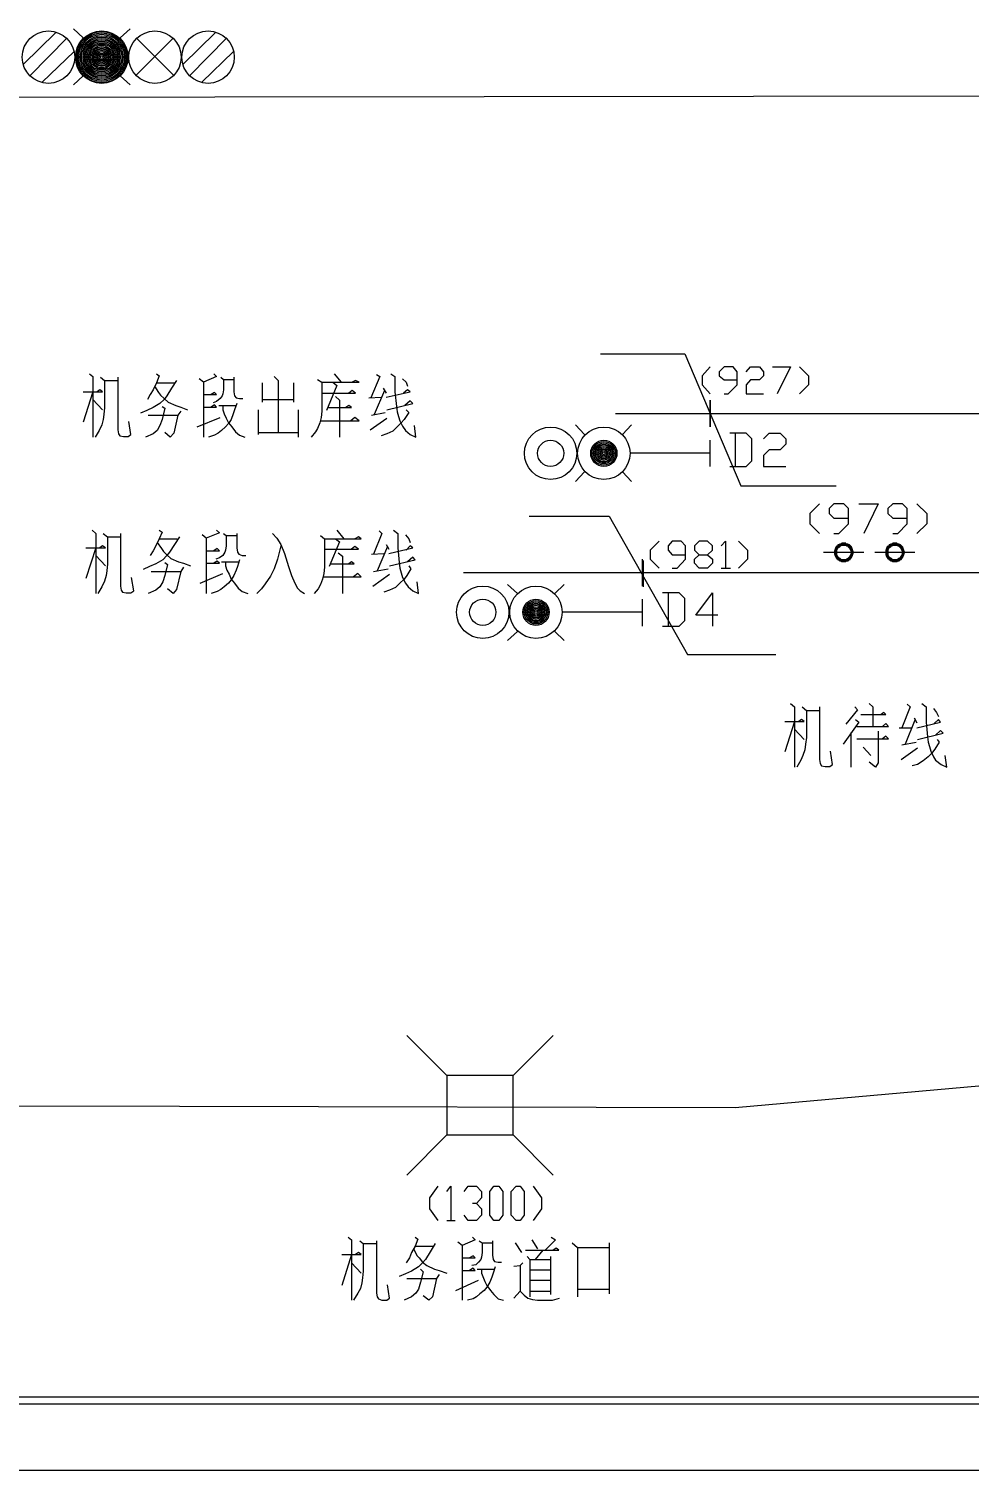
# Model space of a CAD drawing. Header units: millimetres. Extents: x 18 to 1853, y 466 to 763.
# Drawn here: x 185.2 to 255.9, y 466.2 to 574.6 of the extents above; entities that cross this region are included whole.
import ezdxf

# ---------------------------------------------------------------- set-up
doc = ezdxf.new("R2010")
doc.units = ezdxf.units.MM
doc.header["$MEASUREMENT"] = 0
doc.layers.add('1', color=7, linetype='Continuous')
doc.layers.add('Legend', color=7, linetype='Continuous')

msp = doc.modelspace()

# ---------------------------------------------------------------- hatches: boundary and pattern name
at = {"layer": 'Legend', "linetype": 'Continuous', "lineweight": 0}
for points in [[(245.78, 534.9), (245.72, 535.31), (245.78, 535.47)], [(245.72, 535.05), (245.72, 535.21), (245.72, 535.31)], [(245.72, 535.05), (245.72, 535.31), (245.78, 534.9)], [(245.83, 534.79), (245.78, 535.47), (245.83, 535.62)], [(245.78, 534.9), (245.78, 535.47), (245.83, 534.79)], [(245.93, 534.64), (245.83, 535.62), (245.93, 535.73)], [(245.83, 534.79), (245.83, 535.62), (245.93, 534.64)], [(245.93, 534.64), (245.93, 535.73), (245.98, 534.64)], [(245.98, 534.64), (245.93, 535.73), (245.98, 535.73)], [(246.04, 535.47), (245.98, 535.78), (246.04, 535.83)], [(245.98, 535.36), (245.98, 535.73), (245.98, 535.78)], [(245.98, 535.36), (245.98, 535.78), (246.04, 535.47)], [(245.98, 535.21), (245.98, 535.73), (245.98, 535.26)], [(245.98, 535.26), (245.98, 535.73), (245.98, 535.36)], [(246.04, 535.47), (246.04, 535.83), (246.09, 535.52)], [(246.09, 535.52), (246.04, 535.83), (246.09, 535.83)], [(246.19, 535.57), (246.09, 535.83), (246.19, 535.88)], [(246.09, 535.52), (246.09, 535.83), (246.19, 535.57)], [(246.19, 535.57), (246.19, 535.88), (246.19, 535.62)], [(246.19, 535.62), (246.19, 535.88), (246.24, 535.62)], [(246.24, 535.62), (246.19, 535.88), (246.24, 535.88)], [(246.3, 535.68), (246.24, 535.88), (246.3, 535.94)], [(246.24, 535.62), (246.24, 535.88), (246.3, 535.68)], [(246.3, 535.68), (246.3, 535.94), (246.35, 535.68)], [(246.35, 535.68), (246.3, 535.94), (246.35, 535.94)], [(246.35, 535.68), (246.35, 535.94), (246.45, 535.68)], [(246.45, 535.68), (246.35, 535.94), (246.45, 535.94)], [(246.45, 535.68), (246.45, 535.94), (246.56, 535.68)], [(246.56, 535.68), (246.45, 535.94), (246.56, 535.94)], [(246.56, 535.68), (246.56, 535.94), (246.61, 535.68)], [(246.61, 535.68), (246.56, 535.94), (246.61, 535.94)], [(246.61, 535.68), (246.61, 535.94), (246.66, 535.62)], [(246.66, 535.62), (246.61, 535.94), (246.66, 535.88)], [(246.66, 535.62), (246.66, 535.88), (246.76, 535.62)], [(246.76, 535.62), (246.66, 535.88), (246.76, 535.88)], [(246.76, 535.62), (246.76, 535.88), (246.76, 535.57)], [(246.76, 535.57), (246.76, 535.88), (246.82, 535.52)], [(246.82, 535.52), (246.76, 535.88), (246.82, 535.83)], [(246.82, 535.52), (246.82, 535.83), (246.87, 535.47)], [(246.87, 535.47), (246.82, 535.83), (246.87, 535.83)], [(246.87, 535.47), (246.87, 535.83), (246.92, 535.36)], [(246.92, 535.36), (246.87, 535.83), (246.92, 535.78)], [(246.92, 535.36), (246.92, 535.78), (246.97, 535.26)], [(246.97, 535.26), (246.92, 535.78), (246.97, 535.73)], [(246.97, 535.26), (246.97, 535.73), (246.97, 535.21)], [(246.97, 534.64), (246.97, 535.73), (247.08, 534.79)], [(247.08, 534.79), (246.97, 535.73), (247.08, 535.62)], [(247.08, 534.79), (247.08, 535.62), (247.13, 534.9)], [(247.13, 534.9), (247.08, 535.62), (247.13, 535.47)], [(247.13, 534.9), (247.13, 535.47), (247.18, 535.05)], [(247.18, 535.05), (247.13, 535.47), (247.18, 535.31)], [(247.18, 535.05), (247.18, 535.31), (247.23, 535.21)], [(249.62, 534.9), (249.57, 535.31), (249.62, 535.47)], [(249.57, 535.05), (249.57, 535.21), (249.57, 535.31)], [(249.57, 535.05), (249.57, 535.31), (249.62, 534.9)], [(249.67, 534.79), (249.62, 535.47), (249.67, 535.62)], [(249.62, 534.9), (249.62, 535.47), (249.67, 534.79)], [(249.78, 534.64), (249.67, 535.62), (249.78, 535.73)], [(249.67, 534.79), (249.67, 535.62), (249.78, 534.64)], [(249.78, 534.64), (249.78, 535.73), (249.83, 534.64)], [(249.83, 534.64), (249.78, 535.73), (249.83, 535.73)], [(249.88, 535.47), (249.83, 535.78), (249.88, 535.83)], [(249.83, 535.36), (249.83, 535.73), (249.83, 535.78)], [(249.83, 535.36), (249.83, 535.78), (249.88, 535.47)], [(249.83, 535.21), (249.83, 535.73), (249.83, 535.26)], [(249.83, 535.26), (249.83, 535.73), (249.83, 535.36)], [(249.88, 535.47), (249.88, 535.83), (249.93, 535.52)], [(249.93, 535.52), (249.88, 535.83), (249.93, 535.83)], [(250.04, 535.57), (249.93, 535.83), (250.04, 535.88)], [(249.93, 535.52), (249.93, 535.83), (250.04, 535.57)], [(250.04, 535.57), (250.04, 535.88), (250.04, 535.62)], [(250.04, 535.62), (250.04, 535.88), (250.09, 535.62)], [(250.09, 535.62), (250.04, 535.88), (250.09, 535.88)], [(250.14, 535.68), (250.09, 535.88), (250.14, 535.94)], [(250.09, 535.62), (250.09, 535.88), (250.14, 535.68)], [(250.14, 535.68), (250.14, 535.94), (250.19, 535.68)], [(250.19, 535.68), (250.14, 535.94), (250.19, 535.94)], [(250.19, 535.68), (250.19, 535.94), (250.3, 535.68)], [(250.3, 535.68), (250.19, 535.94), (250.3, 535.94)], [(250.3, 535.68), (250.3, 535.94), (250.4, 535.68)], [(250.4, 535.68), (250.3, 535.94), (250.4, 535.94)], [(250.4, 535.68), (250.4, 535.94), (250.45, 535.68)], [(250.45, 535.68), (250.4, 535.94), (250.45, 535.94)], [(250.45, 535.68), (250.45, 535.94), (250.51, 535.62)], [(250.51, 535.62), (250.45, 535.94), (250.51, 535.88)], [(250.51, 535.62), (250.51, 535.88), (250.56, 535.62)], [(250.56, 535.62), (250.51, 535.88), (250.56, 535.88)], [(250.56, 535.62), (250.56, 535.88), (250.61, 535.57)], [(250.61, 535.57), (250.56, 535.88), (250.61, 535.88)], [(250.61, 535.57), (250.61, 535.88), (250.66, 535.52)], [(250.66, 535.52), (250.61, 535.88), (250.66, 535.83)], [(250.66, 535.52), (250.66, 535.83), (250.71, 535.47)], [(250.71, 535.47), (250.66, 535.83), (250.71, 535.83)], [(250.71, 535.47), (250.71, 535.83), (250.77, 535.36)], [(250.77, 535.36), (250.71, 535.83), (250.77, 535.78)], [(250.77, 535.36), (250.77, 535.78), (250.82, 535.26)], [(250.82, 535.26), (250.77, 535.78), (250.82, 535.73)], [(250.82, 535.26), (250.82, 535.73), (250.82, 535.21)], [(250.82, 534.64), (250.82, 535.73), (250.92, 534.79)], [(250.92, 534.79), (250.82, 535.73), (250.92, 535.62)], [(250.92, 534.79), (250.92, 535.62), (250.97, 534.9)], [(250.97, 534.9), (250.92, 535.62), (250.97, 535.47)], [(250.97, 534.9), (250.97, 535.47), (251.03, 535.05)], [(251.03, 535.05), (250.97, 535.47), (251.03, 535.31)], [(251.03, 535.05), (251.03, 535.31), (251.08, 535.21)], [(245.98, 534.64), (245.98, 535.21), (245.98, 535.1)], [(245.98, 534.64), (245.98, 535.1), (245.98, 534.58)], [(245.98, 534.58), (245.98, 535.1), (245.98, 535)], [(245.98, 534.58), (245.98, 535), (246.04, 534.58)], [(246.04, 534.58), (245.98, 535), (246.04, 534.9)], [(246.04, 534.58), (246.04, 534.9), (246.09, 534.53)], [(246.09, 534.53), (246.04, 534.9), (246.09, 534.84)], [(246.09, 534.53), (246.09, 534.84), (246.19, 534.48)], [(246.19, 534.48), (246.09, 534.84), (246.19, 534.79)], [(246.19, 534.48), (246.19, 534.79), (246.24, 534.48)], [(246.24, 534.48), (246.19, 534.79), (246.24, 534.74)], [(246.24, 534.48), (246.24, 534.74), (246.3, 534.43)], [(246.3, 534.43), (246.24, 534.74), (246.3, 534.69)], [(246.3, 534.43), (246.3, 534.69), (246.35, 534.43)], [(246.35, 534.43), (246.3, 534.69), (246.35, 534.69)], [(246.35, 534.43), (246.35, 534.69), (246.45, 534.43)], [(246.45, 534.43), (246.35, 534.69), (246.45, 534.69)], [(246.45, 534.43), (246.45, 534.69), (246.56, 534.43)], [(246.56, 534.43), (246.45, 534.69), (246.56, 534.69)], [(246.56, 534.43), (246.56, 534.69), (246.61, 534.43)], [(246.61, 534.43), (246.56, 534.69), (246.61, 534.69)], [(246.66, 534.48), (246.61, 534.69), (246.66, 534.74)], [(246.61, 534.43), (246.61, 534.69), (246.66, 534.48)], [(246.76, 534.48), (246.66, 534.74), (246.76, 534.79)], [(246.66, 534.48), (246.66, 534.74), (246.76, 534.48)], [(246.82, 534.53), (246.76, 534.79), (246.82, 534.84)], [(246.76, 534.48), (246.76, 534.79), (246.82, 534.53)], [(246.87, 534.58), (246.82, 534.84), (246.87, 534.9)], [(246.82, 534.53), (246.82, 534.84), (246.87, 534.58)], [(246.92, 534.58), (246.87, 534.9), (246.92, 535)], [(246.87, 534.58), (246.87, 534.9), (246.92, 534.58)], [(246.97, 534.64), (246.92, 535), (246.97, 535.1)], [(246.92, 534.58), (246.92, 535), (246.97, 534.64)], [(246.97, 534.64), (246.97, 535.1), (246.97, 535.21)], [(249.83, 534.64), (249.83, 535.21), (249.83, 535.1)], [(249.83, 534.64), (249.83, 535.1), (249.83, 534.58)], [(249.83, 534.58), (249.83, 535.1), (249.83, 535)], [(249.83, 534.58), (249.83, 535), (249.88, 534.58)], [(249.88, 534.58), (249.83, 535), (249.88, 534.9)], [(249.88, 534.58), (249.88, 534.9), (249.93, 534.53)], [(249.93, 534.53), (249.88, 534.9), (249.93, 534.84)], [(249.93, 534.53), (249.93, 534.84), (250.04, 534.48)], [(250.04, 534.48), (249.93, 534.84), (250.04, 534.79)], [(250.04, 534.48), (250.04, 534.79), (250.09, 534.48)], [(250.09, 534.48), (250.04, 534.79), (250.09, 534.74)], [(250.09, 534.48), (250.09, 534.74), (250.14, 534.43)], [(250.14, 534.43), (250.09, 534.74), (250.14, 534.69)], [(250.14, 534.43), (250.14, 534.69), (250.19, 534.43)], [(250.19, 534.43), (250.14, 534.69), (250.19, 534.69)], [(250.19, 534.43), (250.19, 534.69), (250.3, 534.43)], [(250.3, 534.43), (250.19, 534.69), (250.3, 534.69)], [(250.3, 534.43), (250.3, 534.69), (250.4, 534.43)], [(250.4, 534.43), (250.3, 534.69), (250.4, 534.69)], [(250.4, 534.43), (250.4, 534.69), (250.45, 534.43)], [(250.45, 534.43), (250.4, 534.69), (250.45, 534.69)], [(250.51, 534.48), (250.45, 534.69), (250.51, 534.74)], [(250.45, 534.43), (250.45, 534.69), (250.51, 534.48)], [(250.56, 534.48), (250.51, 534.74), (250.56, 534.79)], [(250.51, 534.48), (250.51, 534.74), (250.56, 534.48)], [(250.56, 534.48), (250.56, 534.79), (250.61, 534.48)], [(250.61, 534.48), (250.56, 534.79), (250.61, 534.79)], [(250.66, 534.53), (250.61, 534.79), (250.66, 534.84)], [(250.61, 534.48), (250.61, 534.79), (250.66, 534.53)], [(250.71, 534.58), (250.66, 534.84), (250.71, 534.9)], [(250.66, 534.53), (250.66, 534.84), (250.71, 534.58)], [(250.77, 534.58), (250.71, 534.9), (250.77, 535)], [(250.71, 534.58), (250.71, 534.9), (250.77, 534.58)], [(250.82, 534.64), (250.77, 535), (250.82, 535.1)], [(250.77, 534.58), (250.77, 535), (250.82, 534.64)], [(250.82, 534.64), (250.82, 535.1), (250.82, 535.21)]]:
    msp.add_hatch(color=210, dxfattribs=at).paths.add_polyline_path(points)

# ---------------------------------------------------------------- linework, layer by layer
at = {"color": 255, "linetype": 'Continuous', "lineweight": 0}
msp.add_line((18.35, 466.19), (1852.6, 466.19), dxfattribs=at)
for points in [[(189.27, 573.88), (188.54, 574.55)], [(192.07, 573.88), (192.8, 574.55)], [(193.27, 571.07), (196.07, 573.88)], [(196.07, 571.07), (193.27, 573.88)], [(188.54, 570.34), (189.27, 571.02)], [(192.8, 570.34), (192.07, 571.02)], [(228.16, 550.12), (234.5, 550.12), (238.71, 540.2), (245.88, 540.2)], [(189.75, 548.62), (190.01, 548.41), (190.01, 543.84)], [(190.58, 548.36), (190.89, 548.1), (190.89, 546.07), (190.84, 545.55), (190.79, 545.19), (190.69, 544.77), (190.48, 544.36), (190.17, 543.84)], [(191.88, 548.36), (191.88, 544.41), (191.93, 544.1), (192.04, 543.94), (192.3, 543.89), (192.66, 543.89), (192.87, 544.04), (192.71, 545.03)], [(194.79, 548.62), (195, 548.46), (194.79, 547.94), (194.53, 547.42), (194.32, 547.06), (194.12, 546.69)], [(199.11, 548.62), (199.31, 548.41), (198.33, 547.99), (198.01, 548.25)], [(199.62, 548.36), (199.83, 548.2), (199.83, 547.42), (199.78, 547.11), (199.73, 546.95), (199.57, 546.75), (199.31, 546.54), (199.05, 546.43)], [(200.61, 548.36), (200.61, 547.27), (200.66, 546.95), (200.77, 546.8), (201.03, 546.75), (201.29, 546.75)], [(203.63, 548.41), (203.94, 548.1), (203.94, 544.25)], [(208.15, 548.62), (208.67, 547.99)], [(211.32, 548.57), (211.58, 548.41), (210.9, 546.8)], [(212.41, 548.62), (212.72, 548.41), (212.72, 547.27), (212.83, 546.17), (212.88, 545.76), (212.98, 545.4), (213.09, 545.08), (213.29, 544.67), (213.5, 544.36), (213.87, 544.04), (214.28, 543.84), (214.18, 544.72)], [(236.42, 549.14), (235.8, 548.46), (235.8, 547.79), (236.42, 547.11)], [(237.46, 547.11), (237.77, 547.11), (238.45, 547.79), (238.45, 548.77), (238.14, 549.14), (237.46, 549.14), (237.1, 548.77), (237.1, 548.46), (237.46, 548.15), (238.45, 548.15)], [(239.12, 548.77), (239.44, 549.14), (240.11, 549.14), (240.42, 548.77), (240.42, 548.46), (240.11, 548.15), (239.44, 548.15), (239.12, 547.79), (239.12, 547.11), (240.42, 547.11)], [(241.1, 549.14), (242.45, 549.14), (241.46, 547.11)], [(243.13, 549.14), (243.8, 548.46), (243.8, 547.79), (243.13, 547.11)], [(189.28, 547.27), (190.74, 547.27), (190.53, 547.42), (190.32, 547.27)], [(190.01, 547.27), (189.28, 544.98)], [(190.89, 548.1), (191.88, 548.1)], [(196.3, 548.1), (195.93, 547.53), (195.57, 546.95), (195.36, 546.69), (195.05, 546.38), (194.53, 546.07), (194.06, 545.86), (193.6, 545.65)], [(194.64, 547.68), (194.95, 547.21), (195.1, 547.01), (195.36, 546.75), (195.67, 546.49), (196.25, 546.23), (196.61, 546.12), (197.13, 545.91)], [(194.79, 547.94), (196.14, 547.94)], [(198.33, 547.99), (198.33, 543.84)], [(199.83, 548.2), (200.61, 548.2)], [(202.74, 547.94), (202.74, 546.49)], [(205.08, 547.94), (205.08, 546.49)], [(206.9, 548.2), (207.21, 547.99), (207.21, 545.81), (207.16, 545.34), (207.06, 544.93), (206.9, 544.51), (206.74, 544.25), (206.43, 543.84)], [(207.21, 547.99), (210.02, 547.99), (209.76, 548.1), (209.5, 547.99)], [(207.21, 547.16), (209.76, 547.16), (209.5, 547.37), (209.24, 547.16)], [(208.04, 547.99), (208.36, 547.73), (207.58, 545.86)], [(211.94, 547.37), (211.16, 545.55)], [(211.84, 547.53), (212.05, 547.16)], [(212.05, 546.85), (213.87, 547.27), (213.66, 547.42), (213.35, 547.16)], [(213.29, 548.25), (213.55, 547.99), (213.66, 547.68)], [(190.01, 546.69), (190.74, 545.91)], [(195.21, 546.17), (195.42, 546.02), (195.21, 545.19), (195.05, 544.72), (194.84, 544.36), (194.53, 544.1), (193.96, 543.84)], [(198.33, 547.06), (199.31, 547.06), (199.16, 547.21), (198.9, 547.06)], [(198.33, 546.12), (199.31, 546.12), (199.16, 546.28), (198.9, 546.12)], [(200.82, 546.38), (200.66, 545.91), (200.56, 545.6), (200.4, 545.19), (200.2, 544.88), (199.99, 544.62), (199.68, 544.36), (199.42, 544.15), (199.16, 543.99), (198.69, 543.84)], [(199.47, 546.23), (200.77, 546.23)], [(199.78, 546.23), (199.78, 545.91), (199.88, 545.6), (200.04, 545.29), (200.2, 544.93), (200.46, 544.62), (200.72, 544.25), (201.03, 543.99), (201.44, 543.84)], [(202.74, 546.69), (205.08, 546.69)], [(207.68, 546.07), (209.45, 546.07), (209.24, 546.23), (209.03, 546.07)], [(208.25, 546.9), (208.56, 546.64), (208.56, 543.84)], [(210.75, 546.8), (211.68, 546.85)], [(212.1, 545.91), (214.07, 546.38), (213.87, 546.59), (213.45, 546.23)], [(236.42, 546.64), (236.42, 546.64)], [(236.42, 544.62), (236.42, 546.64)], [(236.42, 546.64), (236.42, 544.62)], [(194.17, 545.5), (196.4, 545.5)], [(196.61, 545.81), (196.4, 545.5), (196.09, 544.15), (195.83, 543.84), (195.42, 544.2)], [(197.86, 544.62), (199.57, 545.34)], [(202.43, 545.91), (202.43, 544.04)], [(205.45, 545.91), (205.45, 543.84)], [(207.11, 545.08), (210.02, 545.08), (209.71, 545.34), (209.4, 545.08)], [(210.85, 544.41), (212.1, 545.29)], [(210.95, 545.5), (211.99, 545.71)], [(213.55, 545.91), (213.76, 545.71), (213.4, 545.19), (213.19, 544.93), (212.88, 544.62), (212.57, 544.3), (212.1, 544.1), (211.68, 543.94)], [(286.89, 545.6), (229.3, 545.6)], [(245.05, 545.6), (245.05, 545.6)], [(202.43, 544.2), (205.45, 544.2)], [(226.29, 544.77), (226.96, 544.04)], [(230.5, 544.77), (229.82, 544.04)], [(237.88, 541.65), (239.12, 541.65), (239.54, 542.07), (239.54, 543.73), (239.12, 544.15), (237.88, 544.15)], [(238.29, 544.15), (238.29, 541.65)], [(240.42, 543.73), (240.84, 544.15), (241.67, 544.15), (242.09, 543.73), (242.09, 543.32), (241.67, 542.9), (240.84, 542.9), (240.42, 542.48), (240.42, 541.65), (242.09, 541.65)], [(236.42, 541.65), (236.42, 543.63)], [(236.42, 542.64), (230.39, 542.64)], [(226.96, 541.24), (226.29, 540.51)], [(229.82, 541.24), (230.5, 540.51)], [(244.63, 538.85), (243.91, 538.12), (243.91, 537.34), (244.63, 536.61)], [(245.72, 536.61), (246.09, 536.61), (246.82, 537.34), (246.82, 538.48), (246.45, 538.85), (245.72, 538.85), (245.36, 538.48), (245.36, 538.12), (245.72, 537.76), (246.82, 537.76)], [(247.6, 538.85), (249.05, 538.85), (247.96, 536.61)], [(250.14, 536.61), (250.51, 536.61), (251.23, 537.34), (251.23, 538.48), (250.87, 538.85), (250.14, 538.85), (249.78, 538.48), (249.78, 538.12), (250.14, 537.76), (251.23, 537.76)], [(251.96, 538.85), (252.69, 538.12), (252.69, 537.34), (251.96, 536.61)], [(222.8, 537.91), (228.83, 537.91), (234.71, 527.52), (241.36, 527.52)], [(189.96, 536.87), (190.22, 536.61), (190.22, 532.09)], [(190.79, 536.61), (191.1, 536.35), (191.1, 534.33), (191.05, 533.81), (191, 533.44), (190.89, 533.03), (190.69, 532.61), (190.37, 532.09)], [(192.09, 536.61), (192.09, 532.66), (192.14, 532.35), (192.24, 532.19), (192.5, 532.14), (192.87, 532.14), (193.08, 532.3), (192.92, 533.29)], [(195, 536.87), (195.21, 536.72), (195, 536.2), (194.74, 535.68), (194.53, 535.31), (194.32, 534.95)], [(199.31, 536.87), (199.52, 536.66), (198.53, 536.25), (198.22, 536.51)], [(199.83, 536.61), (200.04, 536.46), (200.04, 535.68), (199.99, 535.36), (199.94, 535.21), (199.78, 534.95), (199.52, 534.79), (199.26, 534.69)], [(200.04, 536.46), (200.82, 536.46)], [(200.82, 536.61), (200.82, 535.52), (200.87, 535.21), (200.98, 535.05), (201.24, 534.95), (201.5, 534.95)], [(203.52, 536.61), (203.83, 536.25), (204.15, 535.78), (204.41, 535.1), (204.72, 534.12), (204.93, 533.44), (205.19, 532.87), (205.39, 532.51), (205.6, 532.3), (205.91, 532.09)], [(207.11, 536.46), (207.42, 536.2), (207.42, 534.07), (207.37, 533.6), (207.26, 533.18), (207.11, 532.77), (206.95, 532.45), (206.64, 532.09)], [(208.36, 536.87), (208.88, 536.2)], [(211.53, 536.82), (211.73, 536.61), (211.11, 535.05)], [(212.62, 536.87), (212.93, 536.61), (212.93, 535.52), (213.03, 534.43), (213.09, 534.01), (213.19, 533.65), (213.29, 533.29), (213.5, 532.87), (213.71, 532.61), (214.07, 532.3), (214.49, 532.09), (214.38, 532.97)], [(213.5, 536.51), (213.76, 536.2), (213.87, 535.94)], [(189.49, 535.52), (190.95, 535.52), (190.74, 535.68), (190.53, 535.52)], [(190.22, 535.52), (189.49, 533.23)], [(191.1, 536.35), (192.09, 536.35)], [(196.51, 536.35), (196.14, 535.78), (195.78, 535.21), (195.57, 534.95), (195.26, 534.64), (194.74, 534.33), (194.27, 534.12), (193.8, 533.91)], [(194.84, 535.94), (195.16, 535.47), (195.31, 535.26), (195.57, 535), (195.88, 534.74), (196.45, 534.48), (196.82, 534.38), (197.34, 534.17)], [(195, 536.2), (196.35, 536.2)], [(198.53, 536.25), (198.53, 532.09)], [(198.53, 535.31), (199.52, 535.31), (199.36, 535.47), (199.11, 535.31)], [(204.15, 535.68), (203.89, 534.69), (203.63, 533.96), (203.37, 533.39), (202.95, 532.82), (202.69, 532.45), (202.33, 532.09)], [(207.42, 536.2), (210.18, 536.2), (209.97, 536.35), (209.71, 536.2)], [(207.42, 535.42), (209.97, 535.42), (209.71, 535.62), (209.45, 535.42)], [(208.25, 536.2), (208.56, 535.99), (207.78, 534.12)], [(212.15, 535.62), (211.37, 533.81)], [(212.05, 535.78), (212.25, 535.42)], [(212.25, 535.1), (214.07, 535.52), (213.87, 535.68), (213.55, 535.36)], [(232.58, 536.04), (231.9, 535.36), (231.9, 534.69), (232.58, 534.01)], [(233.56, 534.01), (233.93, 534.01), (234.55, 534.69), (234.55, 535.68), (234.24, 536.04), (233.56, 536.04), (233.25, 535.68), (233.25, 535.36), (233.56, 535), (234.55, 535)], [(235.59, 534.01), (235.23, 534.38), (235.23, 534.69), (235.59, 535), (236.21, 535), (236.58, 535.36), (236.58, 535.68), (236.21, 536.04), (235.59, 536.04), (235.23, 535.68), (235.23, 535.36), (235.59, 535)], [(237.25, 535.68), (237.56, 536.04), (237.56, 534.01)], [(238.55, 536.04), (239.23, 535.36), (239.23, 534.69), (238.55, 534.01)], [(190.22, 534.95), (190.95, 534.17)], [(195.42, 534.43), (195.62, 534.27), (195.42, 533.44), (195.26, 532.97), (195.05, 532.61), (194.74, 532.35), (194.17, 532.09)], [(198.53, 534.38), (199.52, 534.38), (199.36, 534.53), (199.11, 534.38)], [(201.03, 534.64), (200.87, 534.12), (200.77, 533.86), (200.61, 533.44), (200.4, 533.13), (200.2, 532.87), (199.88, 532.61), (199.62, 532.4), (199.36, 532.25), (198.9, 532.09)], [(199.68, 534.48), (200.98, 534.48)], [(199.99, 534.48), (199.99, 534.17), (200.09, 533.86), (200.25, 533.55), (200.4, 533.18), (200.66, 532.87), (200.92, 532.51), (201.24, 532.25), (201.65, 532.09)], [(207.89, 534.33), (209.66, 534.33), (209.45, 534.48), (209.24, 534.33)], [(208.46, 535.16), (208.77, 534.9), (208.77, 532.09)], [(210.95, 535.05), (211.89, 535.1)], [(212.31, 534.17), (214.23, 534.64), (214.07, 534.84), (213.66, 534.48)], [(231.33, 534.69), (231.33, 534.69)], [(231.33, 532.66), (231.33, 534.69)], [(231.38, 534.58), (231.38, 532.61)], [(236.21, 535), (236.58, 534.69), (236.58, 534.38), (236.21, 534.01), (235.59, 534.01)], [(194.38, 533.75), (196.61, 533.75)], [(196.82, 534.07), (196.61, 533.75), (196.3, 532.4), (196.04, 532.09), (195.62, 532.45)], [(198.07, 532.87), (199.78, 533.6)], [(207.32, 533.34), (210.18, 533.34), (209.92, 533.6), (209.6, 533.34)], [(211.06, 532.66), (212.31, 533.55)], [(211.11, 533.75), (212.2, 533.96)], [(213.76, 534.17), (213.92, 533.96), (213.61, 533.44), (213.4, 533.18), (213.09, 532.87), (212.77, 532.56), (212.31, 532.35), (211.89, 532.19)], [(286.89, 533.65), (217.87, 533.65)], [(237.25, 534.01), (237.93, 534.01)], [(221.19, 532.77), (221.92, 532.09)], [(225.45, 532.77), (224.73, 532.09)], [(232.83, 529.65), (234.08, 529.65), (234.5, 530.06), (234.5, 531.73), (234.08, 532.14), (232.83, 532.14)], [(233.25, 532.14), (233.25, 529.65)], [(236.99, 530.48), (235.33, 530.48), (236.58, 532.14), (236.58, 529.65)], [(231.33, 529.65), (231.33, 531.67)], [(231.33, 530.69), (225.35, 530.69)], [(221.92, 529.23), (221.19, 528.56)], [(224.73, 529.23), (225.45, 528.56)], [(242.45, 523.83), (242.76, 523.57), (242.76, 519.05)], [(243.33, 523.57), (243.65, 523.31), (243.65, 521.28), (243.59, 520.76), (243.54, 520.34), (243.39, 519.93), (243.23, 519.56), (242.92, 519.05)], [(244.63, 523.57), (244.63, 519.62), (244.68, 519.31), (244.79, 519.15), (245.05, 519.1), (245.41, 519.1), (245.62, 519.25), (245.46, 520.24)], [(247.28, 523.57), (247.49, 523.36), (246.61, 522.27)], [(248.37, 523.83), (248.63, 523.57), (248.63, 522.11)], [(251.23, 523.77), (251.44, 523.57), (250.82, 522.01)], [(252.32, 523.83), (252.64, 523.57), (252.64, 522.42), (252.74, 521.33), (252.79, 520.92), (252.9, 520.6), (253, 520.24), (253.21, 519.82), (253.36, 519.56), (253.78, 519.25), (254.2, 519.05), (254.09, 519.93)], [(253.21, 523.46), (253.42, 523.15), (253.57, 522.84)], [(242.03, 522.48), (243.49, 522.48), (243.28, 522.63), (243.07, 522.48)], [(242.76, 522.48), (242.03, 520.19)], [(243.65, 523.31), (244.63, 523.31)], [(247.34, 522.63), (247.6, 522.42), (246.4, 520.76)], [(247.44, 522.11), (249.83, 522.11), (249.62, 522.32), (249.36, 522.11)], [(247.75, 523), (249.62, 523), (249.47, 523.15), (249.26, 523)], [(251.8, 522.58), (251.08, 520.76)], [(251.75, 522.74), (251.96, 522.37)], [(251.96, 522.01), (253.73, 522.42), (253.57, 522.63), (253.26, 522.32)], [(242.76, 521.9), (243.49, 521.12)], [(247.02, 519.05), (247.02, 521.64)], [(247.44, 521.18), (249.83, 521.18), (249.62, 521.38), (249.36, 521.18)], [(249.05, 521.75), (249.05, 519.36), (248.84, 519.05), (248.37, 519.41)], [(250.61, 522.01), (251.6, 522.01)], [(252.01, 521.12), (253.94, 521.59), (253.73, 521.8), (253.36, 521.44)], [(247.91, 520.55), (248.48, 519.93)], [(250.77, 519.62), (252.01, 520.5)], [(250.82, 520.71), (251.91, 520.92)], [(253.47, 521.12), (253.62, 520.92), (253.31, 520.4), (253.05, 520.08), (252.79, 519.82), (252.43, 519.51), (252.01, 519.25), (251.6, 519.15)], [(215.94, 487.55), (215.32, 486.67), (215.32, 485.84), (215.94, 484.95)], [(216.62, 487.13), (216.93, 487.55), (216.93, 484.95)], [(217.92, 487.13), (218.23, 487.55), (218.85, 487.55), (219.22, 487.13), (219.22, 486.67), (218.85, 486.25), (218.54, 486.25)], [(220.15, 484.95), (219.84, 485.37), (219.84, 487.13), (220.15, 487.55), (220.52, 487.55), (220.83, 487.13), (220.83, 485.37), (220.52, 484.95), (220.15, 484.95)], [(221.82, 484.95), (221.45, 485.37), (221.45, 487.13), (221.82, 487.55), (222.13, 487.55), (222.44, 487.13), (222.44, 485.37), (222.13, 484.95), (221.82, 484.95)], [(223.12, 487.55), (223.74, 486.67), (223.74, 485.84), (223.12, 484.95)], [(218.85, 486.25), (219.22, 485.84), (219.22, 485.37), (218.85, 484.95), (218.23, 484.95), (217.92, 485.37)], [(216.62, 484.95), (217.24, 484.95)], [(209.19, 483.7), (209.45, 483.5), (209.45, 478.97)], [(210.07, 483.44), (210.33, 483.24), (210.33, 481.16), (210.28, 480.64), (210.23, 480.27), (210.12, 479.86), (209.92, 479.49), (209.6, 478.97)], [(211.32, 483.44), (211.32, 479.49), (211.37, 479.23), (211.47, 479.08), (211.73, 478.97), (212.1, 478.97), (212.31, 479.13), (212.15, 480.12)], [(214.23, 483.7), (214.44, 483.55), (214.23, 483.03), (213.97, 482.56), (213.81, 482.15), (213.55, 481.78)], [(218.54, 483.7), (218.75, 483.5), (217.76, 483.08), (217.45, 483.34)], [(219.06, 483.44), (219.27, 483.29), (219.27, 482.56), (219.22, 482.2), (219.17, 482.04), (219.01, 481.83), (218.8, 481.63), (218.49, 481.57)], [(220.05, 483.44), (220.05, 482.35), (220.1, 482.04), (220.21, 481.89), (220.47, 481.83), (220.73, 481.83)], [(223.01, 483.5), (223.43, 482.82)], [(224.47, 483.7), (224.78, 483.5), (224, 482.72)], [(208.72, 482.4), (210.18, 482.4), (209.97, 482.56), (209.76, 482.4)], [(209.45, 482.4), (208.72, 480.07)], [(210.33, 483.24), (211.32, 483.24)], [(215.74, 483.24), (215.37, 482.61), (215.01, 482.04), (214.8, 481.78), (214.49, 481.47), (213.97, 481.16), (213.5, 480.95), (213.03, 480.74)], [(214.12, 482.82), (214.38, 482.3), (214.54, 482.15), (214.8, 481.83), (215.11, 481.57), (215.68, 481.31), (216.05, 481.21), (216.62, 481)], [(214.23, 483.03), (215.58, 483.03)], [(217.76, 483.08), (217.76, 478.97)], [(217.76, 482.15), (218.75, 482.15), (218.59, 482.3), (218.33, 482.15)], [(219.27, 483.29), (220.05, 483.29)], [(221.76, 483.29), (222.23, 482.56)], [(222.54, 482.72), (225.04, 482.72), (224.83, 482.87), (224.62, 482.72)], [(222.65, 482.25), (222.86, 482.04), (222.86, 479.23)], [(223.84, 482.72), (223.27, 482.04)], [(224.42, 482.25), (224.42, 479.39)], [(226.03, 483.29), (226.44, 482.92), (226.44, 479.23)], [(226.44, 482.92), (228.83, 482.92)], [(228.83, 483.29), (228.83, 479.44)], [(209.45, 481.78), (210.18, 481)], [(214.64, 481.31), (214.85, 481.11), (214.64, 480.33), (214.49, 479.81), (214.28, 479.49), (213.97, 479.23), (213.4, 478.97)], [(217.76, 481.21), (218.75, 481.21), (218.59, 481.37), (218.33, 481.21)], [(220.26, 481.47), (220.1, 481), (220, 480.69), (219.84, 480.33), (219.63, 479.96), (219.43, 479.7), (219.11, 479.44), (218.85, 479.23), (218.59, 479.08), (218.18, 478.97)], [(218.91, 481.31), (220.21, 481.31)], [(219.22, 481.31), (219.22, 481), (219.32, 480.74), (219.48, 480.38), (219.63, 480.07), (219.89, 479.7), (220.15, 479.39), (220.47, 479.08), (220.88, 478.97)], [(222.34, 481.78), (222.13, 481.57), (222.13, 479.65), (221.66, 479.13)], [(221.66, 481.52), (222.13, 481.57)], [(222.86, 482.04), (224.42, 482.04)], [(222.86, 481.26), (224.42, 481.26)], [(213.61, 480.59), (215.84, 480.59)], [(216.05, 480.9), (215.84, 480.59), (215.53, 479.23), (215.27, 478.97), (214.85, 479.29)], [(217.3, 479.7), (219.01, 480.48)], [(222.86, 480.48), (224.42, 480.48)], [(222.13, 479.65), (222.44, 479.34), (222.7, 479.13), (223.06, 479.03), (223.43, 478.97), (224.57, 478.97), (225.09, 479.13)], [(222.86, 479.65), (224.42, 479.65)], [(226.44, 479.81), (228.83, 479.81)]]:
    msp.add_lwpolyline(points, dxfattribs=at)
at = {"color": 50, "linetype": 'Continuous', "lineweight": 0}
for points in [[(184.8, 571.9), (187.19, 574.24)], [(185.26, 571.02), (188.07, 573.88)], [(196.8, 571.9), (199.19, 574.24)], [(197.27, 571.02), (200.08, 573.88)], [(186.2, 570.55), (188.59, 572.84)], [(198.2, 570.55), (200.59, 572.84)], [(216.62, 495.87), (213.61, 498.88)], [(221.61, 495.87), (224.62, 498.88)], [(216.62, 495.87), (216.62, 491.4), (221.61, 491.4), (221.61, 495.87), (216.62, 495.87)], [(216.62, 491.4), (213.61, 488.38)], [(221.61, 491.4), (224.62, 488.38)]]:
    msp.add_lwpolyline(points, dxfattribs=at)
at = {"color": 10, "linetype": 'Continuous', "lineweight": 0}
for points in [[(118.13, 569.35), (340.94, 569.61)], [(322.23, 510.11), (308.4, 503.61), (279.71, 497.11), (238.29, 493.42), (196.51, 493.53), (117.51, 493.63)]]:
    msp.add_lwpolyline(points, dxfattribs=at)
at = {"color": 50, "linetype": 'Continuous', "lineweight": 0}
for centre in [(186.67, 572.42), (198.67, 572.42)]:
    msp.add_circle(centre, 1.97, dxfattribs=at)
at = {"color": 10, "linetype": 'Continuous', "lineweight": 0}
for radius in [1.97, 1.92, 1.82, 1.72, 1.61, 1.51, 1.4, 1.3, 1.2, 1.09, 0.987, 0.884, 0.78, 0.676, 0.624, 0.52, 0.416, 0.312, 0.208, 0.104]:
    msp.add_circle((190.67, 572.42), radius, dxfattribs=at)
at = {"color": 90, "linetype": 'Continuous', "lineweight": 0}
msp.add_circle((194.67, 572.42), 1.97, dxfattribs=at)
at = {"color": 255, "linetype": 'Continuous', "lineweight": 0}
for centre, radius in [((224.42, 542.64), 1.97), ((228.42, 542.64), 1.97), ((224.42, 542.64), 0.987), ((219.32, 530.69), 1.97), ((223.32, 530.69), 1.97), ((219.32, 530.69), 0.987)]:
    msp.add_circle(centre, radius, dxfattribs=at)
at = {"color": 170, "linetype": 'Continuous', "lineweight": 0}
for centre, radius in [((228.42, 542.64), 0.987), ((228.42, 542.64), 0.884), ((228.42, 542.64), 0.78), ((228.42, 542.64), 0.676), ((228.42, 542.64), 0.624), ((228.42, 542.64), 0.52), ((228.42, 542.64), 0.416), ((228.42, 542.64), 0.312), ((228.42, 542.64), 0.208), ((228.42, 542.64), 0.104), ((223.32, 530.69), 0.987), ((223.32, 530.69), 0.884), ((223.32, 530.69), 0.78), ((223.32, 530.69), 0.676), ((223.32, 530.69), 0.624), ((223.32, 530.69), 0.52), ((223.32, 530.69), 0.416), ((223.32, 530.69), 0.312), ((223.32, 530.69), 0.208), ((223.32, 530.69), 0.104)]:
    msp.add_circle(centre, radius, dxfattribs=at)
at = {"layer": '1', "color": 10, "linetype": 'Continuous', "lineweight": 0}
for p, q in [((43.86, 471.7), (1847.09, 471.7)), ((43.34, 471.18), (1847.61, 471.18))]:
    msp.add_line(p, q, dxfattribs=at)
at = {"layer": 'Legend', "color": 210, "linetype": 'Continuous', "lineweight": 0}
for points in [[(244.94, 535.21), (247.96, 535.21)], [(248.79, 535.21), (251.8, 535.21)]]:
    msp.add_lwpolyline(points, dxfattribs=at)

# ---------------------------------------------------------------- texts
at = {"color": 3, "lineweight": 50, "insert": (242.98, 556.87), "char_height": 10.0051, "width": 24.6408, "attachment_point": 1}
msp.add_mtext('\\pi-30.02,l30.02,t30.02;', dxfattribs=at)

doc.saveas('drawing.dxf')
